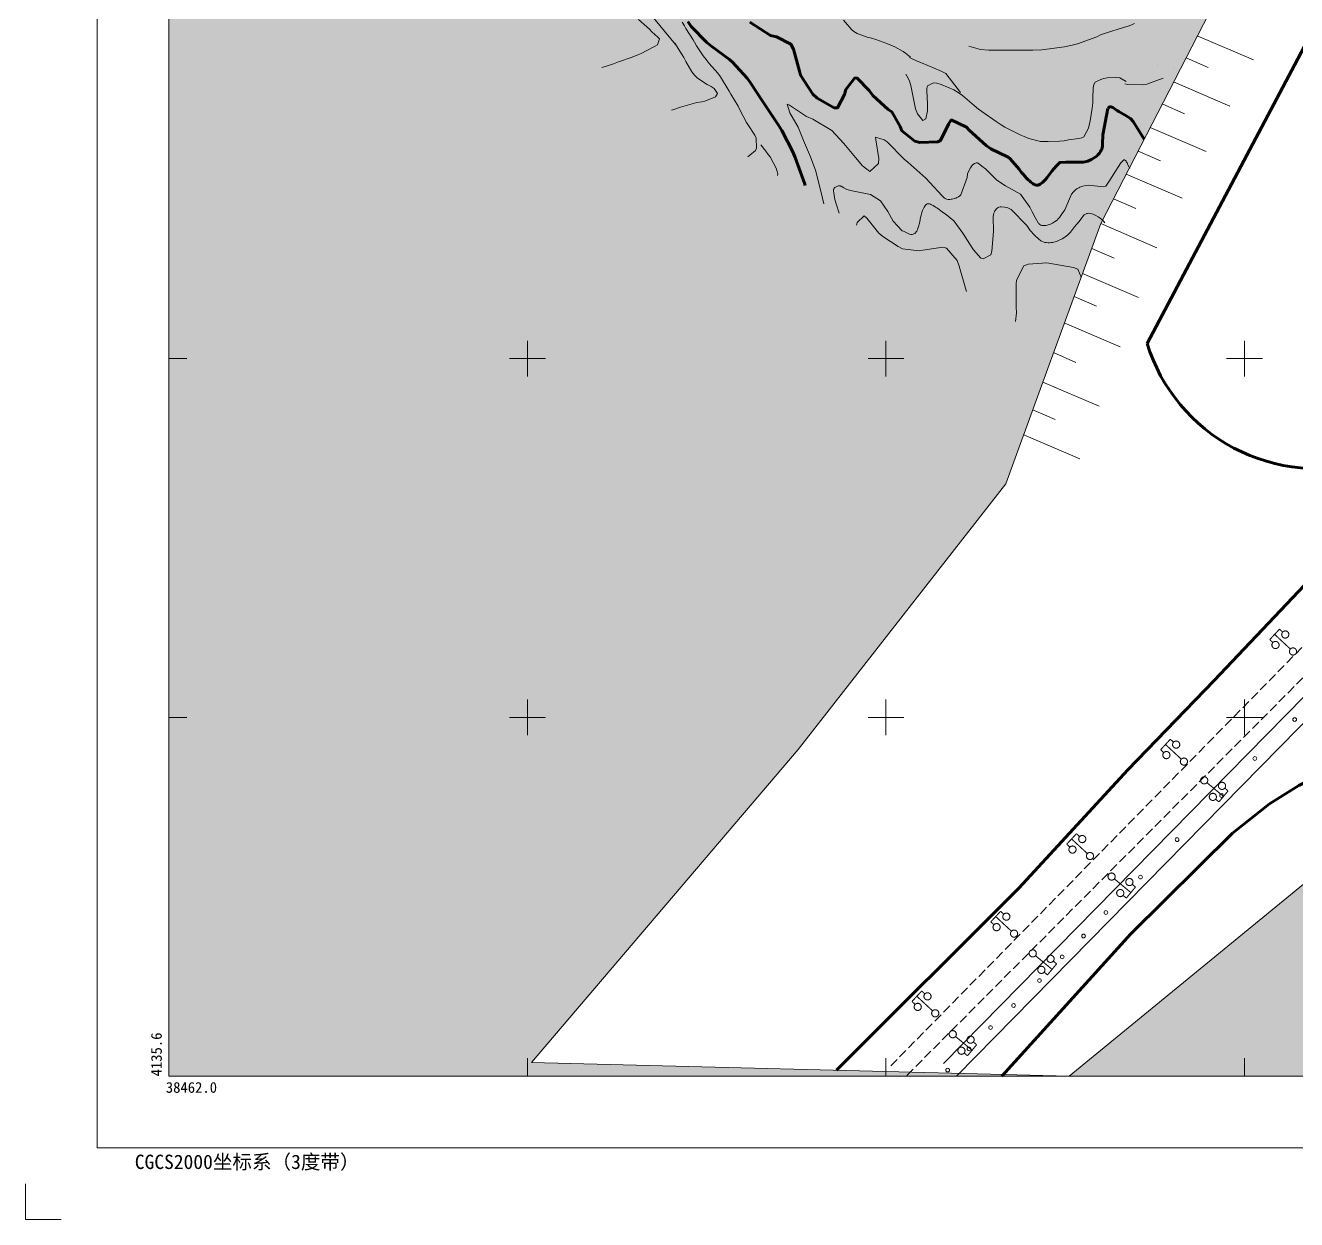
# Model space of a CAD drawing. Header units: inches. Extents: x 38461960 to 38462875, y 4135560 to 4136840.
# Drawn here: x 38461960 to 38462314.5, y 4135560 to 4135892.9 of the extents above; entities that cross this region are included whole.
import ezdxf

# ---------------------------------------------------------------- set-up
doc = ezdxf.new("R2010")
doc.units = ezdxf.units.IN
doc.header["$MEASUREMENT"] = 0
doc.linetypes.add('建筑中的公路', pattern=[0.006, 0.0025, -0.001, 0.0025])
doc.layers.get('0').update_dxf_attribs({"lineweight": 0})
for name, color, linetype, lineweight in [('修改地物', 7, 'Continuous', 30), ('图形修饰', 7, 'Continuous', 0), ('导线点名称', 7, 'Continuous', 0), ('经纬网', 7, 'Continuous', 0)]:
    doc.layers.add(name, color=color, linetype=linetype, lineweight=lineweight)
doc.layers.add('地面等高线', color=3, linetype='Continuous', lineweight=0, true_color=0x00ff00)
doc.layers.add('河流', color=4, linetype='Continuous', lineweight=0, true_color=0x00ffff)
doc.styles.add('宋体', font='')
doc.styles.get('宋体').set_extended_font_data('宋体')
doc.linetypes.add('围墙', pattern='A,0.00085,[1,新大地工业广场平面图1000（202509）.shx,S=2.3622e-06,R=0,X=0,Y=0],0.00115', length=0.002)

# ---------------------------------------------------------------- blocks, each defined once
blk = doc.blocks.new('路灯')
at = {"color": 0, "const_width": 0.3}
for points in [[(-2, 7), (2, 7)], [(-2, 7), (-2, 5.8)], [(0, 7), (0, 1)], [(2, 7), (2, 5.8)], [(-1, 4.8), (-1.03, 5.06), (-1.13, 5.3), (-1.29, 5.51), (-1.5, 5.67), (-1.74, 5.77), (-2, 5.8), (-2.26, 5.77), (-2.5, 5.67), (-2.71, 5.51), (-2.87, 5.3), (-2.97, 5.06), (-3, 4.8), (-2.97, 4.54), (-2.87, 4.3), (-2.71, 4.09), (-2.5, 3.93), (-2.26, 3.83), (-2, 3.8), (-1.74, 3.83), (-1.5, 3.93), (-1.29, 4.09), (-1.13, 4.3), (-1.03, 4.54), (-1, 4.8)], [(3, 4.8), (2.97, 5.06), (2.87, 5.3), (2.71, 5.51), (2.5, 5.67), (2.26, 5.77), (2, 5.8), (1.74, 5.77), (1.5, 5.67), (1.29, 5.51), (1.13, 5.3), (1.03, 5.06), (1, 4.8), (1.03, 4.54), (1.13, 4.3), (1.29, 4.09), (1.5, 3.93), (1.74, 3.83), (2, 3.8), (2.26, 3.83), (2.5, 3.93), (2.71, 4.09), (2.87, 4.3), (2.97, 4.54), (3, 4.8)], [(1, 0), (0.97, 0.26), (0.87, 0.5), (0.71, 0.71), (0.5, 0.87), (0.26, 0.97), (0, 1), (-0.26, 0.97), (-0.5, 0.87), (-0.71, 0.71), (-0.87, 0.5), (-0.97, 0.26), (-1, 0), (-0.97, -0.26), (-0.87, -0.5), (-0.71, -0.71), (-0.5, -0.87), (-0.26, -0.97), (0, -1), (0.26, -0.97), (0.5, -0.87), (0.71, -0.71), (0.87, -0.5), (0.97, -0.26), (1, 0)]]:
    blk.add_lwpolyline(points, dxfattribs=at)

msp = doc.modelspace()

# ---------------------------------------------------------------- hatches: boundary and pattern name
at = {"lineweight": 120, "true_color": 0x00ff00}
h = msp.add_hatch(dxfattribs=at)
h.set_pattern_fill('巨砾', color=3, scale=8333.333333, style=0, pattern_type=2)
h.set_pattern_definition([(97.35238, (38462017.5, 4135612.5), (-150, 1150), [1.3024, -1561.5476]), (112.47943, (38462017.3333, 4135613.7917), (350, -850), [1.3077, -1567.9278]), (127.74681, (38462016.8333, 4135615), (850, -1100), [1.3068, -1958.92276]), (142.25319, (38462016.0333, 4135616.0333), (-1100, 850), [1.3068, -1958.92276]), (157.52057, (38462015, 4135616.8333), (-850, 350), [1.3077, -1567.9278]), (172.64762, (38462013.7917, 4135617.3333), (1150, -150), [1.3024, -1561.5476]), (187.35238, (38462012.5, 4135617.5), (-1150, -150), [1.3024, -1561.5476]), (202.47943, (38462011.2083, 4135617.3333), (850, 350), [1.3077, -1567.9278]), (217.74681, (38462010, 4135616.8333), (1100, 850), [1.3068, -1958.92276]), (232.25319, (38462008.9667, 4135616.0333), (-850, -1100), [1.3068, -1958.92276]), (247.52057, (38462008.1667, 4135615), (-350, -850), [1.3077, -1567.9278]), (262.64762, (38462007.6667, 4135613.7917), (150, 1150), [1.3024, -1561.5476]), (277.35238, (38462007.5, 4135612.5), (150, -1150), [1.3024, -1561.5476]), (292.47943, (38462007.6667, 4135611.2083), (-350, 850), [1.3077, -1567.9278]), (307.74681, (38462008.1667, 4135610), (-850, 1100), [1.3068, -1958.92276]), (322.25319, (38462008.9667, 4135608.9667), (1100, -850), [1.3068, -1958.92276]), (337.52057, (38462010, 4135608.1667), (850, -350), [1.3077, -1567.9278]), (352.64762, (38462011.2083, 4135607.6667), (-1150, 150), [1.3024, -1561.5476]), (7.35238, (38462012.5, 4135607.5), (1150, 150), [1.3024, -1561.5476]), (22.47943, (38462013.7917, 4135607.6667), (-850, -350), [1.3077, -1567.9278]), (37.74681, (38462015, 4135608.1667), (-1100, -850), [1.3068, -1958.92276]), (52.25319, (38462016.0333, 4135608.9667), (850, 1100), [1.3068, -1958.92276]), (67.52057, (38462016.8333, 4135610), (350, 850), [1.3077, -1567.9278]), (82.64762, (38462017.3333, 4135611.2083), (-150, -1150), [1.3024, -1561.5476]), (97.35238, (38461992.5, 4135587.5), (-150, 1150), [1.3024, -1561.5476]), (112.47943, (38461992.3333, 4135588.7917), (350, -850), [1.3077, -1567.9278]), (127.74681, (38461991.8333, 4135590), (850, -1100), [1.3068, -1958.92276]), (142.25319, (38461991.0333, 4135591.0333), (-1100, 850), [1.3068, -1958.92276]), (157.52057, (38461990, 4135591.8333), (-850, 350), [1.3077, -1567.9278]), (172.64762, (38461988.7917, 4135592.3333), (1150, -150), [1.3024, -1561.5476]), (187.35238, (38461987.5, 4135592.5), (-1150, -150), [1.3024, -1561.5476]), (202.47943, (38461986.2083, 4135592.3333), (850, 350), [1.3077, -1567.9278]), (217.74681, (38461985, 4135591.8333), (1100, 850), [1.3068, -1958.92276]), (232.25319, (38461983.9667, 4135591.0333), (-850, -1100), [1.3068, -1958.92276]), (247.52057, (38461983.1667, 4135590), (-350, -850), [1.3077, -1567.9278]), (262.64762, (38461982.6667, 4135588.7917), (150, 1150), [1.3024, -1561.5476]), (277.35238, (38461982.5, 4135587.5), (150, -1150), [1.3024, -1561.5476]), (292.47943, (38461982.6667, 4135586.2083), (-350, 850), [1.3077, -1567.9278]), (307.74681, (38461983.1667, 4135585), (-850, 1100), [1.3068, -1958.92276]), (322.25319, (38461983.9667, 4135583.9667), (1100, -850), [1.3068, -1958.92276]), (337.52057, (38461985, 4135583.1667), (850, -350), [1.3077, -1567.9278]), (352.64762, (38461986.2083, 4135582.6667), (-1150, 150), [1.3024, -1561.5476]), (7.35238, (38461987.5, 4135582.5), (1150, 150), [1.3024, -1561.5476]), (22.47943, (38461988.7917, 4135582.6667), (-850, -350), [1.3077, -1567.9278]), (37.74681, (38461990, 4135583.1667), (-1100, -850), [1.3068, -1958.92276]), (52.25319, (38461991.0333, 4135583.9667), (850, 1100), [1.3068, -1958.92276]), (67.52057, (38461991.8333, 4135585), (350, 850), [1.3077, -1567.9278]), (82.64762, (38461992.3333, 4135586.2083), (-150, -1150), [1.3024, -1561.5476])])
h.paths.add_polyline_path([(38462660, 4135600), (38462660, 4135675), (38462800, 4135675), (38462800, 4136800), (38462000, 4136800), (38462000, 4135600)], flags=17)
h.paths.add_polyline_path([(38462396.93, 4136644.89), (38462451.42, 4136622.46), (38462487.74, 4136600.87), (38462505.33, 4136589.81), (38462503.48, 4136560.97), (38462492.45, 4136536.45), (38462489.06, 4136523.08), (38462478.39, 4136495.53), (38462468.47, 4136462.35), (38462468.2, 4136443.1), (38462476.65, 4136393.87), (38462478.05, 4136375.59), (38462476.15, 4136365.62), (38462473.19, 4136361.37), (38462467.55, 4136359.33), (38462461.56, 4136358.29), (38462450.42, 4136355.44), (38462448.26, 4136353.21), (38462447, 4136341.8), (38462449.04, 4136311.33), (38462448.21, 4136269.54), (38462447.17, 4136256.39), (38462447.75, 4136243.19), (38462448.23, 4136239.77), (38462448.78, 4136236.96), (38462449.26, 4136235.12), (38462458.24, 4136213.14), (38462472.79, 4136161.02), (38462480.46, 4136112.33), (38462477.29, 4135986.92), (38462472.12, 4135891.12), (38462475.29, 4135864.27), (38462478.87, 4135842.7), (38462473.98, 4135822.18), (38462401.35, 4135733.71), (38462325.15, 4135660.69), (38462251.07, 4135600.02), (38462101.17, 4135603.82), (38462175.51, 4135691.05), (38462233.46, 4135765.13), (38462243.78, 4135793.44), (38462248.27, 4135805.88), (38462259.92, 4135837.63), (38462296.44, 4135908.69), (38462304.1, 4135930.5), (38462264.94, 4135961.98), (38462265.47, 4136026.01), (38462271.71, 4136058.7), (38462279.64, 4136078.81), (38462310.86, 4136106.33), (38462297.49, 4136133.43), (38462238.64, 4136182.82), (38462195.33, 4136180.71), (38462177.89, 4136193.49), (38462167.97, 4136218.63), (38462184.49, 4136241.46), (38462199.06, 4136246.01), (38462221.42, 4136258.45), (38462242.06, 4136288.87), (38462219.3, 4136310.84), (38462202.63, 4136311.63), (38462180.14, 4136325.12), (38462175.38, 4136354.76), (38462180.14, 4136398.68), (38462188.75, 4136421.38), (38462204.47, 4136444.93), (38462208.06, 4136473.11), (38462197.85, 4136513.99), (38462193.09, 4136530.92), (38462193.9, 4136584.41), (38462197.08, 4136626.22), (38462223.54, 4136719.35), (38462246.29, 4136716.18), (38462287.94, 4136693.24), (38462313.34, 4136680.54), (38462352.5, 4136663.87), (38462375.49, 4136651.58)], flags=0)
h = msp.add_hatch(dxfattribs=at)
h.set_pattern_fill('巨砾', color=3, scale=8333.333333, style=0, pattern_type=2)
h.set_pattern_definition([(97.352, (38462250.1068, 4135611.7489), (-150, 1150), [1.3024, -1561.5476]), (112.4794, (38462249.9401, 4135613.0406), (350, -850), [1.3077, -1567.9278]), (127.747, (38462249.4401, 4135614.2489), (850, -1100), [1.3068, -1958.9228]), (142.253, (38462248.6401, 4135615.2822), (-1100, 850), [1.3068, -1958.9228]), (157.5206, (38462247.6068, 4135616.0822), (-850, 350), [1.3077, -1567.9278]), (172.648, (38462246.3985, 4135616.5822), (1150, -150), [1.3024, -1561.5476]), (187.352, (38462245.1068, 4135616.7489), (-1150, -150), [1.3024, -1561.5476]), (202.479, (38462243.8151, 4135616.5822), (850, 350), [1.3077, -1567.9278]), (217.747, (38462242.6068, 4135616.0822), (1100, 850), [1.3068, -1958.9228]), (232.253, (38462241.5735, 4135615.2822), (-850, -1100), [1.3068, -1958.9228]), (247.521, (38462240.7735, 4135614.2489), (-350, -850), [1.3077, -1567.9278]), (262.648, (38462240.2735, 4135613.0406), (150, 1150), [1.3024, -1561.5476]), (277.352, (38462240.1068, 4135611.7489), (150, -1150), [1.3024, -1561.5476]), (292.48, (38462240.2735, 4135610.4572), (-350, 850), [1.3077, -1567.9278]), (307.747, (38462240.7735, 4135609.2489), (-850, 1100), [1.3068, -1958.9228]), (322.253, (38462241.5735, 4135608.2156), (1100, -850), [1.3068, -1958.9228]), (337.52, (38462242.6068, 4135607.4156), (850, -350), [1.3077, -1567.9278]), (352.648, (38462243.8151, 4135606.9156), (-1150, 150), [1.3024, -1561.5476]), (7.352, (38462245.1068, 4135606.7489), (1150, 150), [1.3024, -1561.5476]), (22.48, (38462246.3985, 4135606.9156), (-850, -350), [1.3077, -1567.9278]), (37.747, (38462247.6068, 4135607.4156), (-1100, -850), [1.3068, -1958.9228]), (52.253, (38462248.6401, 4135608.2156), (850, 1100), [1.3068, -1958.9228]), (67.521, (38462249.4401, 4135609.2489), (350, 850), [1.3077, -1567.9278]), (82.648, (38462249.9401, 4135610.4572), (-150, -1150), [1.3024, -1561.5476]), (97.3524, (38462225.1068, 4135586.7489), (-150, 1150), [1.3024, -1561.5476]), (112.4794, (38462224.9401, 4135588.0406), (350, -850), [1.3077, -1567.9278]), (127.747, (38462224.4401, 4135589.2489), (850, -1100), [1.3068, -1958.9228]), (142.253, (38462223.6401, 4135590.2822), (-1100, 850), [1.3068, -1958.9228]), (157.5206, (38462222.6068, 4135591.0822), (-850, 350), [1.3077, -1567.9278]), (172.6476, (38462221.3985, 4135591.5822), (1150, -150), [1.3024, -1561.5476]), (187.3524, (38462220.1068, 4135591.7489), (-1150, -150), [1.3024, -1561.5476]), (202.4794, (38462218.8151, 4135591.5822), (850, 350), [1.3077, -1567.9278]), (217.747, (38462217.6068, 4135591.0822), (1100, 850), [1.3068, -1958.9228]), (232.253, (38462216.5735, 4135590.2822), (-850, -1100), [1.3068, -1958.9228]), (247.5206, (38462215.7735, 4135589.2489), (-350, -850), [1.3077, -1567.9278]), (262.6476, (38462215.2735, 4135588.0406), (150, 1150), [1.3024, -1561.5476]), (277.3524, (38462215.1068, 4135586.7489), (150, -1150), [1.3024, -1561.5476]), (292.4794, (38462215.2735, 4135585.4572), (-350, 850), [1.3077, -1567.9278]), (307.747, (38462215.7735, 4135584.2489), (-850, 1100), [1.3068, -1958.9228]), (322.253, (38462216.5735, 4135583.2156), (1100, -850), [1.3068, -1958.9228]), (337.5206, (38462217.6068, 4135582.4156), (850, -350), [1.3077, -1567.9278]), (352.6476, (38462218.8151, 4135581.9156), (-1150, 150), [1.3024, -1561.5476]), (7.3524, (38462220.1068, 4135581.7489), (1150, 150), [1.3024, -1561.5476]), (22.4794, (38462221.3985, 4135581.9156), (-850, -350), [1.3077, -1567.9278]), (37.747, (38462222.6068, 4135582.4156), (-1100, -850), [1.3068, -1958.9228]), (52.253, (38462223.6401, 4135583.2156), (850, 1100), [1.3068, -1958.9228]), (67.5206, (38462224.4401, 4135584.2489), (350, 850), [1.3077, -1567.9278]), (82.6476, (38462224.9401, 4135585.4572), (-150, -1150), [1.3024, -1561.5476])])
h.paths.add_polyline_path([(38462248.61, 4135600), (38462233.26, 4135600), (38462232.61, 4135599.25), (38462234.25, 4135599.88)], flags=17)

# ---------------------------------------------------------------- linework, layer by layer
at = {"color": 1, "true_color": 0xff0000}
for p, q in [((38462302.45, 4135883.24), (38462286.81, 4135889.95)), ((38462289.89, 4135881.11), (38462283.67, 4135883.84)), ((38462295.85, 4135870.41), (38462280.22, 4135877.12)), ((38462283.28, 4135868.25), (38462277.06, 4135870.98)), ((38462289.31, 4135857.7), (38462273.68, 4135864.4)), ((38462276.53, 4135855.11), (38462270.31, 4135857.83)), ((38462282.61, 4135844.75), (38462266.97, 4135851.46)), ((38462269.69, 4135841.86), (38462263.46, 4135844.58)), ((38462275.55, 4135830.92), (38462259.92, 4135837.63)), ((38462263.59, 4135827.96), (38462257.37, 4135830.68)), ((38462270.44, 4135817), (38462254.81, 4135823.7)), ((38462258.7, 4135814.63), (38462252.48, 4135817.35)), ((38462265.34, 4135803.27), (38462249.71, 4135809.98)), ((38462252.97, 4135798.95), (38462246.74, 4135801.68)), ((38462259.41, 4135786.74), (38462243.78, 4135793.44)), ((38462247.18, 4135783), (38462240.96, 4135785.72)), ((38462254.05, 4135772.02), (38462238.41, 4135778.73))]:
    msp.add_line(p, q, dxfattribs=at)
at = {"color": 7, "lineweight": 30}
msp.add_line((38461980, 4135580), (38461980, 4135580), dxfattribs=at)
at = {"color": 7, "lineweight": 0}
for p, q in [((38461960, 4135570), (38461960, 4135560)), ((38461960, 4135560), (38461970, 4135560))]:
    msp.add_line(p, q, dxfattribs=at)
at = {"color": 7, "lineweight": 20, "flags": 128}
msp.add_lwpolyline([(38461980, 4135580), (38462820, 4135580), (38462820, 4136820), (38462820, 4136820), (38461980, 4136820), (38461980, 4136820), (38461980, 4135580)], dxfattribs=at)
at = {"color": 7, "lineweight": 9, "flags": 128}
msp.add_lwpolyline([(38462000, 4136800), (38462000, 4135600), (38462800, 4135600), (38462800, 4136800), (38462800, 4136800), (38462000, 4136800)], dxfattribs=at)
at = {"color": 7, "linetype": '建筑中的公路', "lineweight": 30, "ltscale": 1000, "flags": 128}
for points in [[(38462201.33, 4135602.84), (38462335.37, 4135739.18), (38462360.32, 4135765.69), (38462383.34, 4135796.38), (38462402.04, 4135831.26), (38462412.36, 4135858.89), (38462440.45, 4135952.48), (38462449.78, 4136049.56), (38462448.75, 4136125.29), (38462434.79, 4136204.8)], [(38462205.82, 4135600.18), (38462334.71, 4135729.51), (38462361.89, 4135758.21), (38462385.97, 4135790.89), (38462407.33, 4135827.73), (38462416.02, 4135851.9)]]:
    msp.add_lwpolyline(points, dxfattribs=at)
at = {"color": 1, "true_color": 0xff0000, "flags": 128}
msp.add_lwpolyline([(38462325.15, 4135660.69), (38462251.07, 4135600.02), (38462101.17, 4135603.82), (38462175.51, 4135691.05), (38462233.46, 4135765.13), (38462243.78, 4135793.44), (38462248.27, 4135805.88), (38462259.92, 4135837.63), (38462296.44, 4135908.69)], dxfattribs=at)
at = {"color": 3, "linetype": 'Continuous', "true_color": 0x00ff00, "flags": 128}
for points in [[(38462216.08, 4135603.51), (38462343.32, 4135732.91), (38462368.72, 4135759.9), (38462392.53, 4135791.65), (38462412.11, 4135828.16), (38462418.79, 4135851.76)], [(38462219.65, 4135600), (38462346.92, 4135729.45), (38462372.55, 4135756.68), (38462396.76, 4135788.95), (38462416.77, 4135826.29), (38462423.92, 4135851.5)]]:
    msp.add_lwpolyline(points, dxfattribs=at)
at = {"color": 3, "linetype": 'Continuous', "true_color": 0x00ff00}
for centre in [(38462313.97, 4135699.38), (38462302.86, 4135688.53), (38462293.6, 4135678.21), (38462281.17, 4135665.91), (38462270.98, 4135655.46), (38462261.32, 4135645.6), (38462255.1, 4135639.05), (38462249.15, 4135633.23), (38462242.8, 4135626.62), (38462235.59, 4135619.67), (38462229.17, 4135613.52), (38462223.16, 4135607.57), (38462217.2, 4135601.68)]:
    msp.add_circle(centre, 0.517, dxfattribs=at)
at = {"layer": '修改地物', "color": 6, "linetype": '围墙', "lineweight": 70, "ltscale": 5000, "true_color": 0xff00ff}
msp.add_line((38462327.85, 4135908.16), (38462272.81, 4135804.23), dxfattribs=at)
at = {"layer": '修改地物', "color": 6, "linetype": '围墙', "lineweight": 70, "ltscale": 5000, "true_color": 0xff00ff, "flags": 128}
msp.add_lwpolyline([(38462186.21, 4135601.66), (38462237.04, 4135652.34), (38462267.46, 4135685.41), (38462291.54, 4135710.28), (38462335.2, 4135756.32), (38462355.57, 4135777.22), (38462368.01, 4135793.1), (38462382.29, 4135817.17), (38462392.61, 4135840.19), (38462411.13, 4135891.52), (38462422.51, 4135923.8), (38462429.12, 4135956.08), (38462436, 4136010.32), (38462441.3, 4136060.59), (38462441.25, 4136082.3)], dxfattribs=at)
at = {"layer": '修改地物', "color": 6, "linetype": '围墙', "lineweight": 70, "ltscale": 5000, "true_color": 0xff00ff}
msp.add_arc((38462320.1, 4135818.86), 49.5, 197.1924, 287.2567, dxfattribs=at)
at = {"layer": '地面等高线', "color": 55, "lineweight": 18, "true_color": 0xa59152, "flags": 128}
for points in [[(38462141.3, 4135887.59), (38462128.2, 4135903.54), (38462127.72, 4135904.43), (38462127.58, 4135905.45), (38462129.21, 4135908.69), (38462130.39, 4135909.83), (38462131.24, 4135910.64), (38462135.23, 4135914.62), (38462135.97, 4135915.53), (38462137.09, 4135916.98), (38462139.53, 4135921), (38462140.14, 4135922.58), (38462140.65, 4135924.24), (38462141.03, 4135926.21)], [(38462153.83, 4135878.59), (38462153.09, 4135879.54), (38462150.73, 4135882.28), (38462149.85, 4135883.36), (38462149.04, 4135884.41), (38462147.16, 4135887.15), (38462146.58, 4135888.19), (38462146.18, 4135888.87), (38462144.19, 4135892.05), (38462143.79, 4135892.76), (38462143.12, 4135893.81)], [(38462188.14, 4135894.37), (38462190.43, 4135891.67)], [(38462190.43, 4135891.67), (38462191, 4135891.23), (38462191.98, 4135890.65), (38462194.78, 4135889.6), (38462195.96, 4135889.3), (38462197.18, 4135888.99), (38462200.25, 4135887.8), (38462201.33, 4135887.33), (38462202.44, 4135886.92), (38462204.77, 4135885.64), (38462205.45, 4135885.16), (38462206.8, 4135884.01)], [(38462140.22, 4135869.24), (38462140.56, 4135869.36), (38462142.69, 4135870.06), (38462147.25, 4135871.37), (38462148.67, 4135871.61), (38462149.51, 4135871.77), (38462152.45, 4135872.99), (38462153.03, 4135873.86), (38462152.12, 4135875.32), (38462151.21, 4135875.83), (38462150.13, 4135876.43), (38462147.4, 4135878.16), (38462146.55, 4135878.97), (38462145.85, 4135879.95), (38462144.16, 4135882.83), (38462143.59, 4135883.94), (38462143.19, 4135884.69), (38462141.09, 4135887.89)], [(38462206.53, 4135883.94), (38462208.72, 4135882.96), (38462209.9, 4135882.45), (38462215.17, 4135880.25), (38462216.68, 4135879.5), (38462220.76, 4135874.19)], [(38462161.44, 4135856.2), (38462163.59, 4135858.01), (38462163.86, 4135858.65), (38462163.77, 4135861.49), (38462163.4, 4135862.3), (38462161.48, 4135865.27), (38462161.07, 4135865.85), (38462159.25, 4135869.36), (38462158.75, 4135870.38), (38462156.73, 4135873.76), (38462156.22, 4135874.53), (38462153.83, 4135878.59)], [(38462266.57, 4135876.62), (38462267.44, 4135876.38), (38462271.9, 4135876.34), (38462272.74, 4135876.48), (38462277.27, 4135878.17)], [(38462182.66, 4135843.16), (38462182.3, 4135844.69), (38462180.42, 4135852.22), (38462178.94, 4135856.24), (38462176.99, 4135860.81), (38462175.47, 4135864.49), (38462173.18, 4135868.51), (38462172.45, 4135870.91), (38462173.12, 4135870.61), (38462177.84, 4135867.49), (38462179.56, 4135866.71), (38462184.93, 4135863.56), (38462188.2, 4135859.98), (38462191.47, 4135856.09), (38462193.42, 4135853.72), (38462195.45, 4135852.13), (38462197.88, 4135854.42), (38462198.02, 4135855.81), (38462197.18, 4135861.01), (38462197.08, 4135861.75), (38462199.51, 4135860.97), (38462200.32, 4135860.4), (38462205.08, 4135855.63), (38462206.06, 4135854.78), (38462211.15, 4135850.32), (38462212.26, 4135849.13), (38462215.67, 4135845.34), (38462215.85, 4135845.16), (38462216.03, 4135844.98), (38462216.25, 4135844.8), (38462216.47, 4135844.66), (38462216.7, 4135844.55), (38462216.92, 4135844.48), (38462217.37, 4135844.39), (38462217.79, 4135844.38), (38462218.16, 4135844.4), (38462218.49, 4135844.45), (38462219.06, 4135844.59), (38462219.48, 4135844.74), (38462219.78, 4135844.87), (38462220.19, 4135845.1), (38462220.56, 4135845.36), (38462220.71, 4135845.48), (38462220.87, 4135845.61), (38462222.63, 4135850.47), (38462222.7, 4135851.55), (38462223.13, 4135852.38), (38462223.56, 4135853.22), (38462223.74, 4135853.5), (38462223.94, 4135853.76), (38462224.14, 4135853.97), (38462224.34, 4135854.14), (38462224.7, 4135854.39), (38462224.98, 4135854.52), (38462225.19, 4135854.57), (38462225.34, 4135854.58), (38462225.55, 4135854.55), (38462225.75, 4135854.44), (38462226.74, 4135853.68), (38462227.74, 4135852.92), (38462230.91, 4135849.78), (38462233.3, 4135848.19), (38462237.49, 4135845.85), (38462240.11, 4135842.2), (38462240.75, 4135840.91), (38462241.61, 4135839.38), (38462242.47, 4135837.86), (38462242.57, 4135837.7), (38462242.68, 4135837.57), (38462242.94, 4135837.36), (38462243.21, 4135837.22), (38462243.5, 4135837.13), (38462243.8, 4135837.09), (38462244.09, 4135837.08), (38462244.38, 4135837.1), (38462244.66, 4135837.14), (38462245.19, 4135837.26), (38462245.66, 4135837.42), (38462246.07, 4135837.59), (38462246.42, 4135837.77), (38462247.01, 4135838.11), (38462247.42, 4135838.4), (38462247.7, 4135838.62), (38462248.06, 4135838.98), (38462248.36, 4135839.34), (38462249.12, 4135840.42), (38462249.87, 4135841.51), (38462251.77, 4135845.86), (38462251.94, 4135846.07), (38462252.1, 4135846.27), (38462252.38, 4135846.6), (38462252.64, 4135846.86), (38462252.89, 4135847.08)], [(38462252.89, 4135847.08), (38462253.36, 4135847.43), (38462253.74, 4135847.65), (38462254.03, 4135847.79), (38462254.48, 4135847.97), (38462254.94, 4135848.08), (38462255.69, 4135848.22), (38462256.44, 4135848.35), (38462260.69, 4135847.84), (38462261.3, 4135848.07), (38462262.4, 4135849.77), (38462263.51, 4135851.47), (38462263.83, 4135851.98), (38462265, 4135853.83), (38462265.3, 4135854.26), (38462265.53, 4135854.56), (38462265.86, 4135854.97), (38462266.19, 4135855.33), (38462266.31, 4135855.41), (38462266.43, 4135855.42), (38462266.54, 4135855.4), (38462266.65, 4135855.34), (38462266.75, 4135855.26), (38462266.94, 4135855.04), (38462267.1, 4135854.79), (38462267.25, 4135854.54), (38462267.49, 4135854.06), (38462267.84, 4135853.32), (38462267.99, 4135852.98), (38462267.9, 4135853.17)], [(38462186.98, 4135840.51), (38462186.11, 4135843.13), (38462185.71, 4135844.38), (38462185.52, 4135845.59), (38462185.34, 4135846.8), (38462185.33, 4135846.96), (38462185.36, 4135847.1), (38462185.41, 4135847.23), (38462185.57, 4135847.47), (38462185.75, 4135847.66), (38462185.95, 4135847.81), (38462186.13, 4135847.92), (38462186.48, 4135848.07), (38462186.75, 4135848.15), (38462186.94, 4135848.17), (38462187.22, 4135848.15), (38462187.34, 4135848.11), (38462187.46, 4135848.06), (38462188.26, 4135847.58), (38462189.06, 4135847.11), (38462190.54, 4135846.8), (38462195.71, 4135845.75), (38462198.44, 4135843.99), (38462200.5, 4135841.04), (38462202.01, 4135838.34), (38462204.44, 4135835.67), (38462204.46, 4135835.66), (38462204.87, 4135835.48), (38462205.61, 4135835.11), (38462206.17, 4135834.85), (38462206.59, 4135834.7), (38462206.9, 4135834.63), (38462207.13, 4135834.61), (38462207.3, 4135834.62), (38462207.54, 4135834.67), (38462207.78, 4135834.77), (38462208.01, 4135834.91), (38462208.19, 4135835.06), (38462208.35, 4135835.22), (38462208.6, 4135835.57), (38462208.78, 4135835.91), (38462208.92, 4135836.24), (38462209.11, 4135836.84), (38462209.32, 4135837.78), (38462209.51, 4135838.69), (38462209.54, 4135838.82), (38462209.57, 4135838.95), (38462209.81, 4135839.95), (38462210.02, 4135840.71), (38462210.2, 4135841.26), (38462210.36, 4135841.66), (38462210.65, 4135842.25), (38462210.82, 4135842.53), (38462211.01, 4135842.8), (38462211.16, 4135842.95), (38462211.32, 4135843.05), (38462211.48, 4135843.11), (38462211.64, 4135843.14), (38462211.81, 4135843.15), (38462212.13, 4135843.1), (38462212.42, 4135843.01), (38462212.69, 4135842.91), (38462213.16, 4135842.67), (38462213.83, 4135842.25), (38462214.14, 4135842.03), (38462214.42, 4135841.83), (38462215.66, 4135840.93), (38462216.91, 4135840.04), (38462218.9, 4135838.45), (38462221.46, 4135834.97), (38462223.99, 4135830.91), (38462224.39, 4135830.3), (38462226.45, 4135828.03), (38462227.09, 4135827.83), (38462229.22, 4135828.94), (38462229.49, 4135829.95), (38462229.97, 4135835.46), (38462229.91, 4135839.51), (38462229.93, 4135839.73), (38462229.94, 4135839.95), (38462229.97, 4135840.16), (38462230.07, 4135840.55), (38462230.22, 4135840.89), (38462230.38, 4135841.18), (38462230.55, 4135841.42), (38462230.72, 4135841.62), (38462231.04, 4135841.91), (38462231.3, 4135842.09), (38462231.5, 4135842.19)], [(38462231.5, 4135842.19), (38462231.82, 4135842.28), (38462231.98, 4135842.29), (38462232.14, 4135842.29), (38462233.07, 4135842.18), (38462234, 4135842.07), (38462234.95, 4135841.53), (38462239.26, 4135837.13), (38462240.17, 4135835.68), (38462241.46, 4135834.44), (38462242.76, 4135833.2), (38462242.96, 4135833.02), (38462243.18, 4135832.86), (38462243.4, 4135832.73), (38462243.85, 4135832.53), (38462244.31, 4135832.4), (38462244.76, 4135832.33), (38462245.2, 4135832.3), (38462245.63, 4135832.31), (38462246.03, 4135832.35), (38462246.41, 4135832.41), (38462247.14, 4135832.58), (38462247.77, 4135832.78), (38462248.31, 4135833), (38462248.78, 4135833.22), (38462249.17, 4135833.43), (38462249.83, 4135833.84), (38462250.29, 4135834.17), (38462250.62, 4135834.43), (38462251.06, 4135834.84), (38462251.44, 4135835.27), (38462252.6, 4135836.7), (38462253.75, 4135838.12), (38462254.41, 4135838.99), (38462255.07, 4135839.86), (38462255.23, 4135840.05), (38462255.41, 4135840.19), (38462255.6, 4135840.31), (38462255.79, 4135840.39), (38462255.99, 4135840.45), (38462256.19, 4135840.49), (38462256.61, 4135840.51), (38462257.02, 4135840.46), (38462257.43, 4135840.37), (38462257.82, 4135840.24), (38462258.19, 4135840.09), (38462258.53, 4135839.92), (38462259.18, 4135839.54), (38462259.72, 4135839.16), (38462260.16, 4135838.78), (38462260.53, 4135838.43), (38462260.82, 4135838.11), (38462261.06, 4135837.82), (38462260.39, 4135838.56)], [(38462191.86, 4135837.51), (38462191.81, 4135837.24), (38462191.95, 4135837.98), (38462193.94, 4135839.84), (38462194.65, 4135839.13), (38462197.99, 4135835), (38462199.1, 4135834.06), (38462203.39, 4135831.21), (38462204.6, 4135830.6), (38462209.23, 4135830.05), (38462210.24, 4135830.25), (38462215.88, 4135831.06), (38462216.83, 4135830.82), (38462219.83, 4135827.33), (38462220.43, 4135825.75), (38462222.38, 4135818.99), (38462222.46, 4135818.71)], [(38462236.08, 4135810.34), (38462236.42, 4135812.72), (38462236.29, 4135814.44), (38462236.3, 4135820.76), (38462236.4, 4135821.91), (38462238.4, 4135825.85), (38462239.62, 4135826.29), (38462244.89, 4135826.69), (38462246.44, 4135826.42), (38462252.28, 4135825.36), (38462253.46, 4135824.92), (38462254.43, 4135822.68)]]:
    msp.add_lwpolyline(points, dxfattribs=at)
at = {"layer": '地面等高线', "color": 3, "lineweight": 0, "true_color": 0x00ff00, "flags": 128}
for points in [[(38462130.96, 4135894.53), (38462133.31, 4135892.5), (38462134, 4135891.81), (38462134.73, 4135891.11), (38462136.39, 4135889.65), (38462136.79, 4135889.17), (38462136.26, 4135887.51), (38462135.65, 4135887.1), (38462135.08, 4135886.78), (38462131.68, 4135885.04), (38462130.75, 4135884.68), (38462129.24, 4135884.07), (38462125.39, 4135882.7), (38462124.05, 4135882.18), (38462122.64, 4135881.73), (38462120.79, 4135881.17)], [(38462269.3, 4135893.39), (38462267.84, 4135892.79), (38462266.22, 4135892.26), (38462261.47, 4135890.85), (38462259.81, 4135890.21), (38462258.8, 4135889.72), (38462253.4, 4135887.74), (38462251.94, 4135887.38), (38462249.76, 4135886.9), (38462243.47, 4135886.06), (38462240.92, 4135885.94), (38462238.28, 4135885.94), (38462231.15, 4135885.96), (38462228.64, 4135885.96), (38462226.37, 4135886.13), (38462223.13, 4135887.06)], [(38462266.95, 4135877.29), (38462265.21, 4135878.26), (38462264.03, 4135878.39), (38462261.68, 4135878.27), (38462260.75, 4135878.07), (38462259.9, 4135877.78), (38462258.31, 4135877.02), (38462257.95, 4135876.41), (38462257.79, 4135875.52), (38462257.7, 4135872.6), (38462257.66, 4135871.26), (38462257.53, 4135869.85), (38462256.96, 4135866.32), (38462256.63, 4135865.1), (38462256.43, 4135864.25), (38462255.13, 4135861.82), (38462254.64, 4135861.58), (38462253.79, 4135861.34), (38462250.87, 4135860.94), (38462249.66, 4135860.74), (38462248.4, 4135860.58), (38462245.24, 4135860.5), (38462244.1, 4135860.5), (38462243.05, 4135860.55), (38462239.81, 4135861.36), (38462238.55, 4135861.89), (38462237.62, 4135862.3), (38462233.17, 4135864.53), (38462232.16, 4135865.18), (38462230.7, 4135866.12), (38462226.69, 4135868.92), (38462225.84, 4135869.57), (38462224.63, 4135870.59), (38462221.35, 4135873.31), (38462220.13, 4135874.2), (38462218.88, 4135874.93), (38462215.39, 4135876.4), (38462214.22, 4135876.76), (38462213.21, 4135876.89), (38462211.54, 4135876.04), (38462211.42, 4135875.31), (38462211.42, 4135874.62), (38462211.62, 4135871.05), (38462211.58, 4135870.28), (38462211.53, 4135869.11), (38462211.12, 4135866.8), (38462210.31, 4135866.35), (38462208.78, 4135868.22), (38462208.25, 4135869.64), (38462207.85, 4135871.46), (38462206.92, 4135876.13), (38462206.52, 4135877.34), (38462206.24, 4135877.99), (38462205.51, 4135879.25)], [(38462165.11, 4135859.62), (38462166.45, 4135857.87), (38462167.18, 4135856.94), (38462167.66, 4135856.25), (38462169.36, 4135853.13), (38462169.6, 4135852.48), (38462169.8, 4135851.5), (38462169.78, 4135851.07)]]:
    msp.add_lwpolyline(points, dxfattribs=at)
at = {"layer": '地面等高线', "color": 3, "lineweight": 60, "true_color": 0x00ff00, "flags": 128}
for points in [[(38462151.4, 4135887.03), (38462150.02, 4135888.08), (38462145.63, 4135892.58), (38462144.69, 4135894)], [(38462162.05, 4135893.77), (38462167.82, 4135890.04), (38462169.47, 4135889.74), (38462173.49, 4135887.64), (38462174.23, 4135886.28), (38462175.84, 4135880.1), (38462176.18, 4135878.99), (38462179.58, 4135873.68), (38462180.83, 4135872.56), (38462185.55, 4135869.92), (38462186.5, 4135869.95), (38462188.46, 4135873.63), (38462188.84, 4135874.98), (38462191.31, 4135878.25), (38462191.95, 4135878.22), (38462195.35, 4135874.77), (38462196.3, 4135873.35), (38462200.58, 4135869.46), (38462201.59, 4135868.75), (38462203.92, 4135864.72), (38462204.42, 4135863.51), (38462208.03, 4135860.63), (38462209.45, 4135860.26), (38462214.45, 4135860.42), (38462215.16, 4135860.79), (38462217.46, 4135865.31), (38462218.2, 4135866.52), (38462222.42, 4135864.56), (38462223.16, 4135863.65), (38462227.92, 4135859.42), (38462229.27, 4135858.5), (38462234.03, 4135856.16), (38462234.67, 4135855.72), (38462237.13, 4135852.82), (38462237.7, 4135851.97), (38462237.85, 4135851.81), (38462238, 4135851.65), (38462238.25, 4135851.37), (38462238.75, 4135850.82), (38462239.22, 4135850.31), (38462239.65, 4135849.87), (38462240.03, 4135849.51), (38462240.38, 4135849.21), (38462240.68, 4135848.98), (38462240.94, 4135848.8), (38462241.16, 4135848.66), (38462241.56, 4135848.47), (38462241.84, 4135848.38), (38462242.05, 4135848.35), (38462242.35, 4135848.36), (38462242.5, 4135848.39), (38462242.64, 4135848.45), (38462243.01, 4135848.65), (38462243.35, 4135848.88), (38462243.66, 4135849.13), (38462243.95, 4135849.4), (38462244.48, 4135849.96), (38462244.93, 4135850.5), (38462245.73, 4135851.53), (38462246.33, 4135852.32), (38462246.79, 4135852.9), (38462247.51, 4135853.73), (38462247.88, 4135854.12), (38462248.26, 4135854.47), (38462248.39, 4135854.58), (38462248.51, 4135854.69), (38462250.17, 4135854.72), (38462252.36, 4135854.74), (38462254.55, 4135854.76), (38462255.01, 4135854.79), (38462255.46, 4135854.85), (38462255.88, 4135854.95), (38462256.28, 4135855.06), (38462256.65, 4135855.2), (38462257.33, 4135855.51), (38462257.9, 4135855.83), (38462258.37, 4135856.16), (38462258.76, 4135856.47), (38462259.07, 4135856.77), (38462259.33, 4135857.04), (38462259.53, 4135857.29), (38462259.84, 4135857.74), (38462260.03, 4135858.09), (38462260.15, 4135858.37), (38462260.28, 4135858.79), (38462260.35, 4135859.22), (38462260.38, 4135859.53)], [(38462177.47, 4135848.22), (38462177.28, 4135848.86), (38462176.94, 4135849.97), (38462174.65, 4135856.06), (38462173.98, 4135857.68), (38462170.98, 4135863.56), (38462170.04, 4135865.05), (38462166.47, 4135870.36), (38462165.53, 4135871.81), (38462162.22, 4135876.88), (38462161.28, 4135878.2), (38462157.17, 4135882.6), (38462156.33, 4135883.34), (38462151.4, 4135887.03)], [(38462260.38, 4135859.53), (38462260.41, 4135859.84), (38462260.44, 4135862.36), (38462261.86, 4135869.7)], [(38462261.98, 4135869.81), (38462262.01, 4135869.85), (38462262.13, 4135870.01), (38462262.26, 4135870.1), (38462262.4, 4135870.15), (38462262.54, 4135870.17), (38462262.69, 4135870.16), (38462262.98, 4135870.08), (38462263.25, 4135869.97), (38462263.5, 4135869.84), (38462263.95, 4135869.56), (38462264.6, 4135869.11), (38462264.9, 4135868.91), (38462265.18, 4135868.73), (38462266.69, 4135867.84), (38462268.19, 4135866.95), (38462268.97, 4135866.14), (38462272, 4135861.13)]]:
    msp.add_lwpolyline(points, dxfattribs=at)
at = {"layer": '地面等高线', "color": 2, "lineweight": 0, "true_color": 0xffff00, "flags": 128}
for points in [[(38462275.85, 4135881.63), (38462275.85, 4135881.62)], [(38462280.27, 4135881), (38462280.27, 4135881)]]:
    msp.add_lwpolyline(points, dxfattribs=at)
at = {"layer": '河流', "color": 4, "lineweight": 70, "true_color": 0x00ffff, "flags": 128}
msp.add_lwpolyline([(38462418.95, 4135775.08), (38462400.97, 4135755.81), (38462398.22, 4135752.41), (38462395.66, 4135748.89), (38462387.99, 4135735.13), (38462382.71, 4135727.33), (38462373.79, 4135716.39), (38462367.2, 4135709.79), (38462363.65, 4135706.82), (38462358.35, 4135703.34), (38462315.18, 4135680.98), (38462306.96, 4135675.86), (38462296.62, 4135667.71), (38462268.3, 4135639.69), (38462232.28, 4135600)], dxfattribs=at)
at = {"layer": '经纬网', "color": 7}
for p, q in [((38462100, 4135795), (38462100, 4135805)), ((38462200, 4135795), (38462200, 4135805)), ((38462300, 4135795), (38462300, 4135805)), ((38462005, 4135800), (38462000, 4135800)), ((38462095, 4135800), (38462105, 4135800)), ((38462195, 4135800), (38462205, 4135800)), ((38462295, 4135800), (38462305, 4135800)), ((38462100, 4135695), (38462100, 4135705)), ((38462200, 4135695), (38462200, 4135705)), ((38462300, 4135695), (38462300, 4135705)), ((38462005, 4135700), (38462000, 4135700)), ((38462095, 4135700), (38462105, 4135700)), ((38462195, 4135700), (38462205, 4135700)), ((38462295, 4135700), (38462305, 4135700)), ((38462100, 4135605), (38462100, 4135600)), ((38462200, 4135605), (38462200, 4135600)), ((38462300, 4135605), (38462300, 4135600))]:
    msp.add_line(p, q, dxfattribs=at)

# ---------------------------------------------------------------- block references
at = {"layer": '导线点名称', "color": 1, "true_color": 0xff0000}
for p, rotation in [((38462313.51, 4135718.36), 47.12109641986834), ((38462283.08, 4135687.67), 47.12109641986834), ((38462288.74, 4135682.43), 230.3009265383536), ((38462256.89, 4135661.34), 47.12109641986834), ((38462262.91, 4135655.62), 230.3009265383536), ((38462235.72, 4135639.71), 47.12109641986834), ((38462240.92, 4135634.21), 230.3009265383536), ((38462213.73, 4135617.49), 47.12109641986834), ((38462218.62, 4135611.67), 230.3009265383536)]:
    msp.add_blockref('路灯', p, dxfattribs=dict(at, rotation=rotation))

# ---------------------------------------------------------------- texts
at = {"layer": '图形修饰', "color": 7, "style": '宋体'}
msp.add_text('CGCS2000坐标系（3度带）  ', height=4, dxfattribs=at).set_placement((38461990.5, 4135574.09))
at = {"layer": '经纬网', "color": 7, "style": '宋体'}
msp.add_text('4135.6', height=3, rotation=90, dxfattribs=at).set_placement((38461998.03, 4135599.9))
msp.add_text('38462.0', height=3, dxfattribs=at).set_placement((38461999.15, 4135595.34))

doc.saveas('drawing.dxf')
